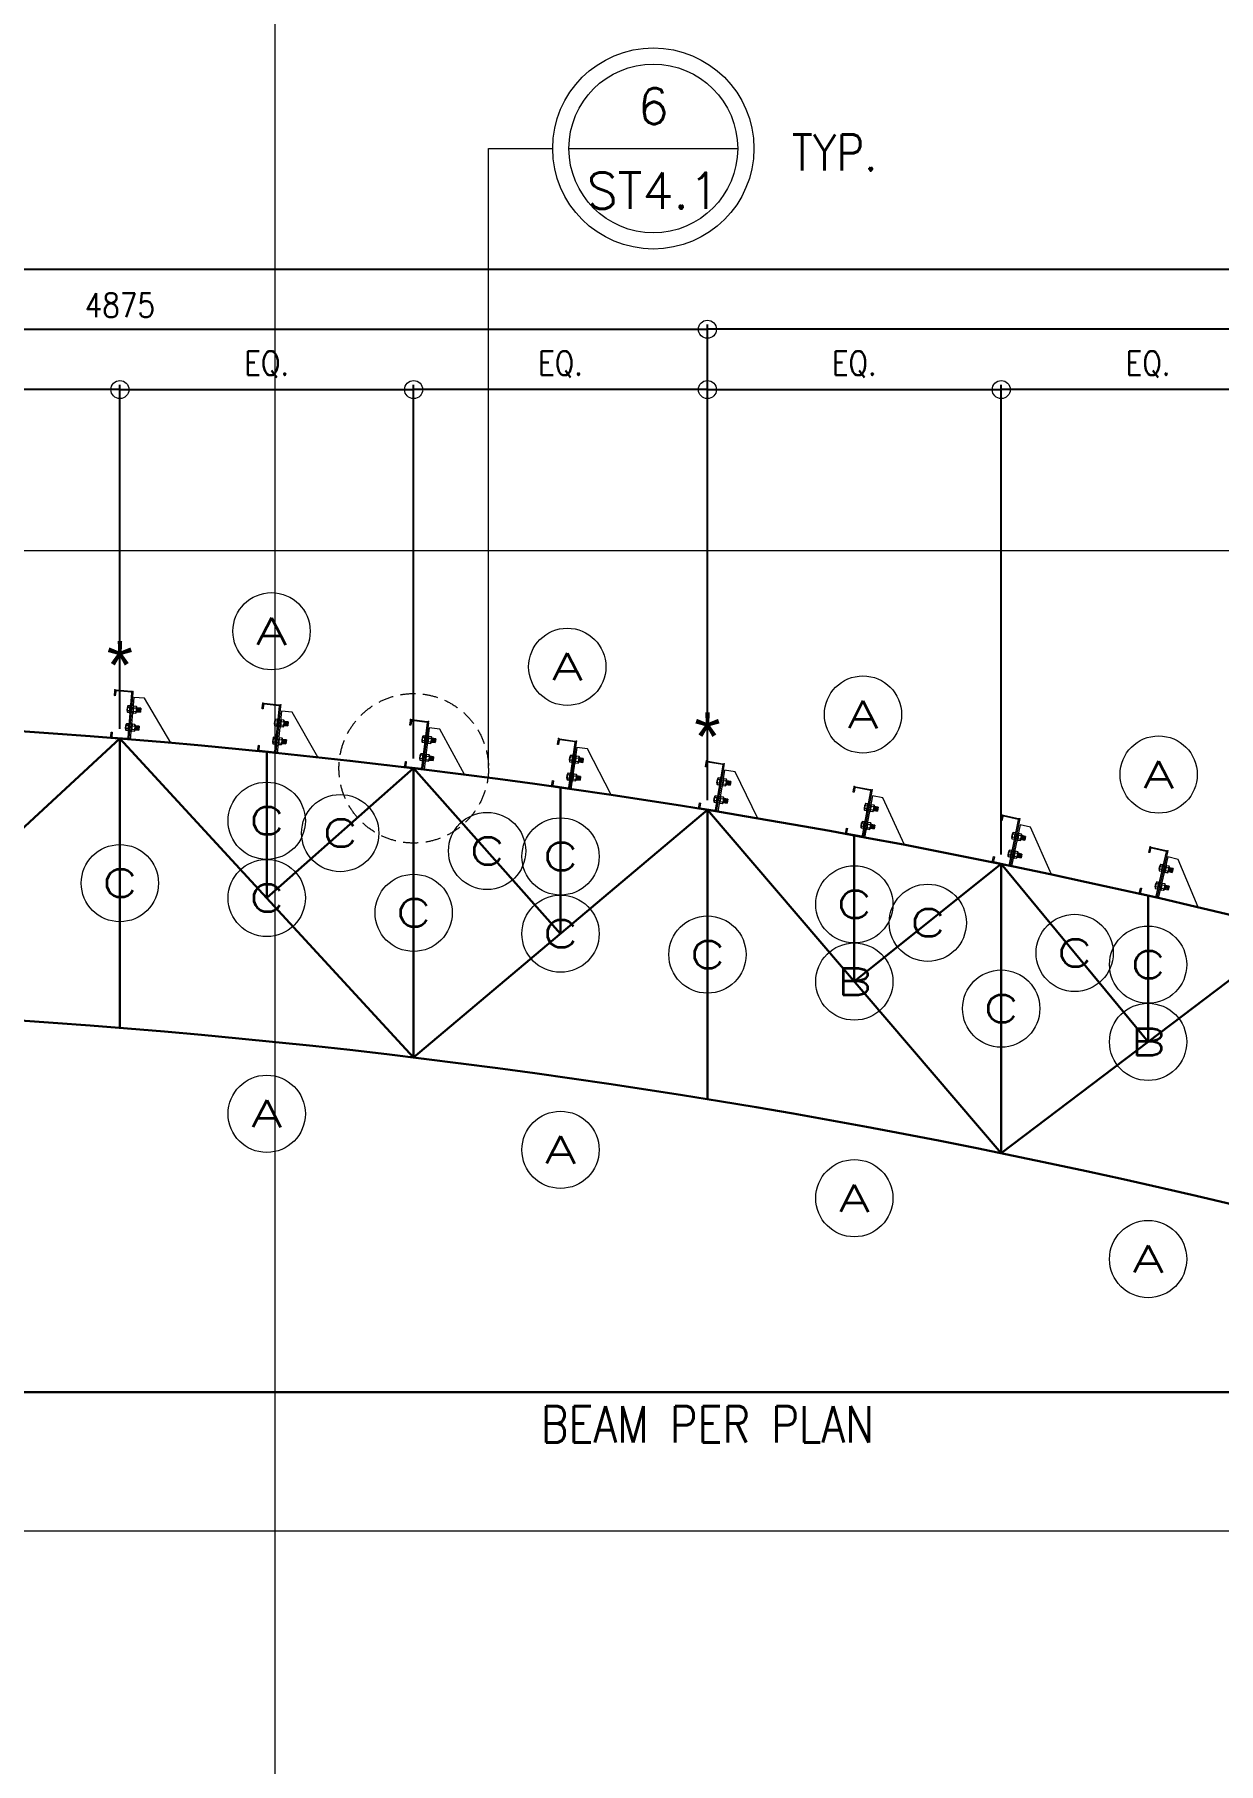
# Model space of a CAD drawing. Header units: millimetres. Extents: x -14320 to 437400, y -59080 to 73710.
# Drawn here: x 86484 to 91395, y 7173 to 14346 of the extents above; entities that cross this region are included whole.
import ezdxf
from ezdxf.enums import TextEntityAlignment as Align

# ---------------------------------------------------------------- set-up
doc = ezdxf.new("R2010")
doc.units = ezdxf.units.MM
doc.header["$LTSCALE"] = 10
doc.header["$MEASUREMENT"] = 0
doc.linetypes.add('HIDDEN', pattern=[0.375, 0.25, -0.125])
doc.linetypes.add('PHANTOM2', pattern=[1.25, 0.625, -0.125, 0.125, -0.125, 0.125, -0.125])
for name, color, linetype, lineweight in [('CEE STEEL PURLINS', 46, 'Continuous', 15), ('HATCH 000', 251, 'Continuous', 5), ('S-ANNO-DIMS', 1, 'Continuous', 5), ('S-ANNO-NPLT', 7, 'Continuous', 9), ('S-Anno-Symb', 143, 'PHANTOM2', 13), ('S-BEAM-IDEN', 2, 'Continuous', 9), ('S-Grid-iden', 52, 'Continuous', 9), ('S_BOLTS', 252, 'Continuous', 9), ('S_STEEL TRUSS', 5, 'Continuous', 30), ('SCHEDULES-TEXT', 4, 'Continuous', 20)]:
    doc.layers.add(name, color=color, linetype=linetype, lineweight=lineweight)
doc.layers.add('GUIDE 001', color=214, linetype='Continuous', lineweight=0, plot=False)
doc.layers.add('S-DETL-GRID', color=62, linetype='Continuous', lineweight=9, plot=False)
doc.styles.add('1', font='simplex.shx', dxfattribs={"width": 0.85, "height": 40})
doc.styles.add('3', font='simplex.shx', dxfattribs={"width": 1.5, "height": 70})
doc.styles.add('ARIAL', font='arial.ttf')
doc.styles.add('ROMANSX', font='ROMANS.shx', dxfattribs={"height": 0.09375})
doc.dimstyles.new('ESCA30', dxfattribs={"dimtxt": 40, "dimasz": 1, "dimexe": 20, "dimexo": 40, "dimgap": 50, "dimtad": 1, "dimdec": 0, "dimrnd": 1, "dimdsep": 46, "dimtxsty": '1', "dimblk1": 'ESCADIM_ARW', "dimblk2": 'ESCADIM_ARW', "dimsah": 1, "dimcen": 50, "dimclrd": 256, "dimclre": 256, "dimclrt": 52, "dimadec": 0, "dimazin": 0, "dimtfac": 1, "dimtdec": 0, "dimtofl": 0, "dimtmove": 0, "dimatfit": 3, "dimldrblk": 'ESCADIM_ARW', "dimfxl": 1, "dimtolj": 1, "dimtzin": 0, "dimarcsym": 0})

# ---------------------------------------------------------------- blocks, each defined once
blk = doc.blocks.new('ESCADIM_ARW')
at = {"color": 9}
blk.add_line((75, 0), (-75, 0), dxfattribs=at)
blk.add_circle((0, 0), 37.5, dxfattribs=at)
blk = doc.blocks.new('*D268')
at = {"layer": 'Defpoints', "color": 0, "ltscale": 80, "transparency": 16777216}
for p in [(94149.8, 13373.3), (74649.8, 12613.3, 0), (94149.8, 12613.3, 0)]:
    blk.add_point(p, dxfattribs=at)
at = {"layer": 'S-ANNO-DIMS', "lineweight": -2, "ltscale": 80, "transparency": 16777216}
for p, q in [((74649.8, 12653.3), (74649.8, 13393.3)), ((74650.8, 13373.3), (94148.8, 13373.3)), ((94149.8, 12653.3), (94149.8, 13393.3))]:
    blk.add_line(p, q, dxfattribs=at)
at = {"layer": 'S-ANNO-DIMS', "lineweight": -2, "ltscale": 80, "transparency": 16777216, "rotation": 180}
blk.add_blockref('ESCADIM_ARW', (74649.8, 13373.3), dxfattribs=at)
at = {"layer": 'S-ANNO-DIMS', "lineweight": -2, "ltscale": 80, "transparency": 16777216}
blk.add_blockref('ESCADIM_ARW', (94149.8, 13373.3), dxfattribs=at)
at = {"layer": 'S-ANNO-DIMS', "color": 52, "ltscale": 80, "transparency": 16777216, "insert": (84399.8, 13499.5), "char_height": 40, "attachment_point": 5, "style": '1'}
blk.add_mtext('\\A1;{\\H2.5x;19500 (16 EQUAL PANELS)}', dxfattribs=at)
blk = doc.blocks.new('*D274')
at = {"layer": 'Defpoints', "color": 0, "ltscale": 80, "transparency": 16777216}
for p in [(89274.8, 13123.3), (94149.8, 12613.3, 0), (89274.8, 11128.9, 0)]:
    blk.add_point(p, dxfattribs=at)
at = {"layer": 'S-ANNO-DIMS', "lineweight": -2, "ltscale": 80, "transparency": 16777216}
for p, q in [((89274.8, 11168.9), (89274.8, 13143.3)), ((94149.8, 12653.3), (94149.8, 13143.3)), ((94148.8, 13123.3), (89275.8, 13123.3))]:
    blk.add_line(p, q, dxfattribs=at)
at = {"layer": 'S-ANNO-DIMS', "lineweight": -2, "ltscale": 80, "transparency": 16777216, "rotation": 180}
blk.add_blockref('ESCADIM_ARW', (89274.8, 13123.3), dxfattribs=at)
at = {"layer": 'S-ANNO-DIMS', "lineweight": -2, "ltscale": 80, "transparency": 16777216}
blk.add_blockref('ESCADIM_ARW', (94149.8, 13123.3), dxfattribs=at)
at = {"layer": 'S-ANNO-DIMS', "color": 52, "ltscale": 80, "transparency": 16777216, "insert": (91712.3, 13223.3), "char_height": 40, "attachment_point": 5, "style": '1'}
blk.add_mtext('\\A1;{\\H2.5x;4875}', dxfattribs=at)
blk = doc.blocks.new('*D275')
at = {"layer": 'Defpoints', "color": 0, "ltscale": 80, "transparency": 16777216}
for p in [(89274.8, 13123.3), (84399.8, 12613.3, 0), (89274.8, 11128.9, 0)]:
    blk.add_point(p, dxfattribs=at)
at = {"layer": 'S-ANNO-DIMS', "lineweight": -2, "ltscale": 80, "transparency": 16777216}
for p, q in [((84399.8, 12653.3), (84399.8, 13143.3)), ((89274.8, 11168.9), (89274.8, 13143.3)), ((84400.8, 13123.3), (89273.8, 13123.3))]:
    blk.add_line(p, q, dxfattribs=at)
at = {"layer": 'S-ANNO-DIMS', "lineweight": -2, "ltscale": 80, "transparency": 16777216, "rotation": 180}
blk.add_blockref('ESCADIM_ARW', (84399.8, 13123.3), dxfattribs=at)
at = {"layer": 'S-ANNO-DIMS', "lineweight": -2, "ltscale": 80, "transparency": 16777216}
blk.add_blockref('ESCADIM_ARW', (89274.8, 13123.3), dxfattribs=at)
at = {"layer": 'S-ANNO-DIMS', "color": 52, "ltscale": 80, "transparency": 16777216, "insert": (86837.3, 13223.3), "char_height": 40, "attachment_point": 5, "style": '1'}
blk.add_mtext('\\A1;{\\H2.5x;4875}', dxfattribs=at)
blk = doc.blocks.new('*D286')
at = {"layer": 'Defpoints', "color": 0, "ltscale": 80, "transparency": 16777216}
for p in [(90493.5, 12873.3), (89274.8, 11128.9, 0), (90493.5, 10904.8, 0)]:
    blk.add_point(p, dxfattribs=at)
at = {"layer": 'S-ANNO-DIMS', "lineweight": -2, "ltscale": 80, "transparency": 16777216}
for p, q in [((89274.8, 11168.9), (89274.8, 12893.3)), ((89275.8, 12873.3), (90492.5, 12873.3)), ((90493.5, 10944.8), (90493.5, 12893.3))]:
    blk.add_line(p, q, dxfattribs=at)
at = {"layer": 'S-ANNO-DIMS', "lineweight": -2, "ltscale": 80, "transparency": 16777216, "rotation": 180}
blk.add_blockref('ESCADIM_ARW', (89274.8, 12873.3), dxfattribs=at)
at = {"layer": 'S-ANNO-DIMS', "lineweight": -2, "ltscale": 80, "transparency": 16777216}
blk.add_blockref('ESCADIM_ARW', (90493.5, 12873.3), dxfattribs=at)
at = {"layer": 'S-ANNO-DIMS', "color": 52, "ltscale": 80, "transparency": 16777216, "insert": (89884.1, 12978.1), "char_height": 40, "attachment_point": 5, "style": '1'}
blk.add_mtext('\\A1;{\\H2.5x;EQ.}', dxfattribs=at)
blk = doc.blocks.new('*D287')
at = {"layer": 'Defpoints', "color": 0, "ltscale": 80, "transparency": 16777216}
for p in [(90493.5, 12873.3), (90493.5, 10904.8, 0), (91712.3, 10628.5, 0)]:
    blk.add_point(p, dxfattribs=at)
at = {"layer": 'S-ANNO-DIMS', "lineweight": -2, "ltscale": 80, "transparency": 16777216}
for p, q in [((90493.5, 10944.8), (90493.5, 12893.3)), ((91711.3, 12873.3), (90494.5, 12873.3)), ((91712.3, 10668.5), (91712.3, 12893.3))]:
    blk.add_line(p, q, dxfattribs=at)
at = {"layer": 'S-ANNO-DIMS', "lineweight": -2, "ltscale": 80, "transparency": 16777216, "rotation": 180}
blk.add_blockref('ESCADIM_ARW', (90493.5, 12873.3), dxfattribs=at)
at = {"layer": 'S-ANNO-DIMS', "lineweight": -2, "ltscale": 80, "transparency": 16777216}
blk.add_blockref('ESCADIM_ARW', (91712.3, 12873.3), dxfattribs=at)
at = {"layer": 'S-ANNO-DIMS', "color": 52, "ltscale": 80, "transparency": 16777216, "insert": (91102.9, 12978.1), "char_height": 40, "attachment_point": 5, "style": '1'}
blk.add_mtext('\\A1;{\\H2.5x;EQ.}', dxfattribs=at)
blk = doc.blocks.new('*D289')
at = {"layer": 'Defpoints', "color": 0, "ltscale": 80, "transparency": 16777216}
for p in [(85618.5, 12873.3), (85618.5, 11498.8, 0), (86837.3, 11425.2, 0)]:
    blk.add_point(p, dxfattribs=at)
at = {"layer": 'S-ANNO-DIMS', "lineweight": -2, "ltscale": 80, "transparency": 16777216}
for p, q in [((85618.5, 11538.8), (85618.5, 12893.3)), ((86836.3, 12873.3), (85619.5, 12873.3)), ((86837.3, 11465.2), (86837.3, 12893.3))]:
    blk.add_line(p, q, dxfattribs=at)
at = {"layer": 'S-ANNO-DIMS', "lineweight": -2, "ltscale": 80, "transparency": 16777216, "rotation": 180}
blk.add_blockref('ESCADIM_ARW', (85618.5, 12873.3), dxfattribs=at)
at = {"layer": 'S-ANNO-DIMS', "lineweight": -2, "ltscale": 80, "transparency": 16777216}
blk.add_blockref('ESCADIM_ARW', (86837.3, 12873.3), dxfattribs=at)
at = {"layer": 'S-ANNO-DIMS', "color": 52, "ltscale": 80, "transparency": 16777216, "insert": (86227.9, 12978.1), "char_height": 40, "attachment_point": 5, "style": '1'}
blk.add_mtext('\\A1;{\\H2.5x;EQ.}', dxfattribs=at)
blk = doc.blocks.new('*D290')
at = {"layer": 'Defpoints', "color": 0, "ltscale": 80, "transparency": 16777216}
for p in [(88056, 12873.3), (88056, 11302.1, 0), (89274.8, 11128.9, 0)]:
    blk.add_point(p, dxfattribs=at)
at = {"layer": 'S-ANNO-DIMS', "lineweight": -2, "ltscale": 80, "transparency": 16777216}
for p, q in [((88056, 11342.1), (88056, 12893.3)), ((89273.8, 12873.3), (88057, 12873.3)), ((89274.8, 11168.9), (89274.8, 12893.3))]:
    blk.add_line(p, q, dxfattribs=at)
at = {"layer": 'S-ANNO-DIMS', "lineweight": -2, "ltscale": 80, "transparency": 16777216, "rotation": 180}
blk.add_blockref('ESCADIM_ARW', (88056, 12873.3), dxfattribs=at)
at = {"layer": 'S-ANNO-DIMS', "lineweight": -2, "ltscale": 80, "transparency": 16777216}
blk.add_blockref('ESCADIM_ARW', (89274.8, 12873.3), dxfattribs=at)
at = {"layer": 'S-ANNO-DIMS', "color": 52, "ltscale": 80, "transparency": 16777216, "insert": (88665.4, 12978.1), "char_height": 40, "attachment_point": 5, "style": '1'}
blk.add_mtext('\\A1;{\\H2.5x;EQ.}', dxfattribs=at)
blk = doc.blocks.new('*D291')
at = {"layer": 'Defpoints', "color": 0, "ltscale": 80, "transparency": 16777216}
for p in [(88056, 12873.3), (86837.3, 11425.2, 0), (88056, 11302.1, 0)]:
    blk.add_point(p, dxfattribs=at)
at = {"layer": 'S-ANNO-DIMS', "lineweight": -2, "ltscale": 80, "transparency": 16777216}
for p, q in [((86837.3, 11465.2), (86837.3, 12893.3)), ((86838.3, 12873.3), (88055, 12873.3)), ((88056, 11342.1), (88056, 12893.3))]:
    blk.add_line(p, q, dxfattribs=at)
at = {"layer": 'S-ANNO-DIMS', "lineweight": -2, "ltscale": 80, "transparency": 16777216, "rotation": 180}
blk.add_blockref('ESCADIM_ARW', (86837.3, 12873.3), dxfattribs=at)
at = {"layer": 'S-ANNO-DIMS', "lineweight": -2, "ltscale": 80, "transparency": 16777216}
blk.add_blockref('ESCADIM_ARW', (88056, 12873.3), dxfattribs=at)
at = {"layer": 'S-ANNO-DIMS', "color": 52, "ltscale": 80, "transparency": 16777216, "insert": (87446.6, 12978.1), "char_height": 40, "attachment_point": 5, "style": '1'}
blk.add_mtext('\\A1;{\\H2.5x;EQ.}', dxfattribs=at)
blk = doc.blocks.new('Grid')
at = {"layer": 'S-Grid-iden', "color": 1, "linetype": 'Continuous'}
blk.add_circle((0, 0), 500, dxfattribs=at)
at = {"layer": 'S-Grid-iden', "style": '3', "width": 1.5}
blk.add_attdef('GRIDTAG', text='', height=350, dxfattribs=at).set_placement((0, 0), align=Align.MIDDLE_CENTER)
blk = doc.blocks.new('EXT', base_point=(6.5784, 3.6597))
for p, q in [((6.5734, 3.6697), (6.5834, 3.6697)), ((6.5734, 3.6697), (6.5734, 3.6597)), ((6.5834, 3.6697), (6.5734, 3.6697)), ((6.5734, 3.6663), (6.5834, 3.6663)), ((6.5734, 3.663), (6.5834, 3.663)), ((6.5734, 3.6597), (6.5834, 3.6597)), ((6.575, 3.668), (6.5818, 3.668)), ((6.575, 3.6647), (6.5818, 3.6647)), ((6.575, 3.6613), (6.5818, 3.6613)), ((6.5834, 3.6597), (6.5834, 3.6697))]:
    blk.add_line(p, q)
blk = doc.blocks.new('BOLT', base_point=(6.579, 3.6798))
for p, q in [((6.571, 3.6847), (6.571, 3.6798)), ((6.575, 3.6847), (6.571, 3.6847)), ((6.575, 3.6858), (6.573, 3.6858)), ((6.575, 3.6798), (6.575, 3.6858)), ((6.575, 3.6858), (6.583, 3.6858)), ((6.575, 3.6847), (6.583, 3.6847)), ((6.585, 3.6858), (6.583, 3.6858)), ((6.583, 3.6798), (6.583, 3.6858)), ((6.587, 3.6847), (6.583, 3.6847)), ((6.587, 3.6798), (6.587, 3.6847))]:
    blk.add_line(p, q)
for centre, radius, start, end in [((6.573, 3.6833), 0.00241, 33.9696, 146.0304), ((6.579, 3.6777), 0.00805, 60.2058, 119.7942), ((6.585, 3.6833), 0.00241, 33.9696, 146.0304)]:
    blk.add_arc(centre, radius, start, end)
blk = doc.blocks.new('NUT20')
for p, q in [((0.0185, 0.0045), (-0.0185, 0.0045)), ((-0.0185, 0.0045), (-0.0185, 0)), ((-0.0185, 0), (0.0185, 0)), ((0.0185, 0), (0.0185, 0.0045))]:
    blk.add_line(p, q)
for name, p, xscale, yscale, zscale in [('BOLT', (0, 0.0045), 2.125, 2.666666666666667, 2.125), ('EXT', (0, 0.0205), 2, 2, 2)]:
    blk.add_blockref(name, p, dxfattribs=dict(xscale=xscale, yscale=yscale, zscale=zscale))
blk = doc.blocks.new('BUBBLE')
at = {"layer": 'S-ANNO-NPLT', "linetype": 'Continuous'}
blk.add_circle((0, 0), 0.2608, dxfattribs=at)
at = {"layer": 'S-Anno-Symb', "color": 0, "linetype": 'Continuous'}
blk.add_line((-0.2188, 0), (0.2188, 0), dxfattribs=at)
blk.add_circle((0, 0), 0.2188, dxfattribs=at)
at = {"layer": 'S-Anno-Symb', "style": 'ROMANSX'}
for tag, p in [('1', (0, 0.1094)), ('S1', (0, -0.1094))]:
    blk.add_attdef(tag, text='', height=0.0937, dxfattribs=at).set_placement(p, align=Align.MIDDLE_CENTER)
at = {"layer": 'S-Anno-Symb', "style": 'ROMANSX', "width": 1.018385, "flags": 8}
blk.add_attdef('LONG', text='', height=0.0937, dxfattribs=at).set_placement((-0.1796, -0.1249), (0.1796, -0.1249), align=Align.FIT)

msp = doc.modelspace()

# ---------------------------------------------------------------- hatches: boundary and pattern name
at = {"layer": 'HATCH 000'}
h = msp.add_hatch(color=33, dxfattribs=at)
edge = h.paths.add_edge_path()
edge.add_line((86814.5, 11603.4), (86816, 11621.4))
edge.add_arc((86821.9, 11620.9), 6, 85.24814, 175.24814, ccw=False)
edge.add_line((86822.4, 11626.9), (86885.2, 11621.6))
edge.add_arc((86884.7, 11615.7), 6, -4.75186, 85.24814, ccw=False)
edge.add_line((86890.7, 11615.2), (86875.1, 11427.7))
edge.add_arc((86869.1, 11428.2), 6, 265.24814, 355.24814, ccw=False)
edge.add_line((86868.6, 11422.2), (86805.8, 11427.4))
edge.add_arc((86806.3, 11433.4), 6, 175.24814, 265.24814, ccw=False)
edge.add_line((86800.4, 11433.9), (86801.8, 11451.8))
edge.add_line((86801.8, 11451.8), (86805.8, 11451.5))
edge.add_line((86805.8, 11451.5), (86804.3, 11433.6))
edge.add_arc((86806.3, 11433.4), 2, 175.24814, 265.24814)
edge.add_line((86806.2, 11431.4), (86869, 11426.2))
edge.add_arc((86869.1, 11428.2), 2, 265.24814, 355.24814)
edge.add_line((86871.1, 11428), (86886.7, 11615.5))
edge.add_arc((86884.7, 11615.7), 2, 355.24814, 445.24814)
edge.add_line((86884.9, 11617.7), (86822.1, 11622.9))
edge.add_arc((86821.9, 11620.9), 2, 85.24814, 175.24814)
edge.add_line((86820, 11621), (86818.5, 11603.1))
edge.add_line((86818.5, 11603.1), (86814.5, 11603.4))
h = msp.add_hatch(color=33, dxfattribs=at)
edge = h.paths.add_edge_path()
edge.add_line((87427.4, 11548.5), (87429.3, 11566.4))
edge.add_arc((87435.3, 11565.8), 6, 84.09213, 174.09213, ccw=False)
edge.add_line((87435.9, 11571.8), (87498.6, 11565.3))
edge.add_arc((87497.9, 11559.3), 6, -5.90787, 84.09213, ccw=False)
edge.add_line((87503.9, 11558.7), (87484.5, 11371.6))
edge.add_arc((87478.6, 11372.2), 6, 264.09213, 354.09213, ccw=False)
edge.add_line((87478, 11366.2), (87415.3, 11372.7))
edge.add_arc((87415.9, 11378.7), 6, 174.09213, 264.09213, ccw=False)
edge.add_line((87409.9, 11379.3), (87411.8, 11397.2))
edge.add_line((87411.8, 11397.2), (87415.7, 11396.8))
edge.add_line((87415.7, 11396.8), (87413.9, 11378.9))
edge.add_arc((87415.9, 11378.7), 2, 174.09213, 264.09213)
edge.add_line((87415.7, 11376.7), (87478.4, 11370.2))
edge.add_arc((87478.6, 11372.2), 2, 264.09213, 354.09213)
edge.add_line((87480.6, 11372), (87499.9, 11559.1))
edge.add_arc((87497.9, 11559.3), 2, 354.09213, 444.09213)
edge.add_line((87498.1, 11561.3), (87435.5, 11567.8))
edge.add_arc((87435.3, 11565.8), 2, 84.09213, 174.09213)
edge.add_line((87433.3, 11566), (87431.4, 11548.1))
edge.add_line((87431.4, 11548.1), (87427.4, 11548.5))
h = msp.add_hatch(color=33, dxfattribs=at)
edge = h.paths.add_edge_path()
edge.add_line((88040.4, 11481.1), (88042.7, 11499))
edge.add_arc((88048.6, 11498.2), 6, 82.93376, 172.93376, ccw=False)
edge.add_line((88049.3, 11504.2), (88111.9, 11496.5))
edge.add_arc((88111.1, 11490.5), 6, -7.06624, 82.93376, ccw=False)
edge.add_line((88117.1, 11489.8), (88093.9, 11303.1))
edge.add_arc((88088, 11303.8), 6, 262.93376, 352.93376, ccw=False)
edge.add_line((88087.2, 11297.8), (88024.7, 11305.6))
edge.add_arc((88025.4, 11311.5), 6, 172.93376, 262.93376, ccw=False)
edge.add_line((88019.5, 11312.3), (88021.7, 11330.1))
edge.add_line((88021.7, 11330.1), (88025.7, 11329.7))
edge.add_line((88025.7, 11329.7), (88023.5, 11311.8))
edge.add_arc((88025.4, 11311.5), 2, 172.93376, 262.93376)
edge.add_line((88025.2, 11309.6), (88087.7, 11301.8))
edge.add_arc((88088, 11303.8), 2, 262.93376, 352.93376)
edge.add_line((88090, 11303.6), (88113.1, 11490.3))
edge.add_arc((88111.1, 11490.5), 2, 352.93376, 442.93376)
edge.add_line((88111.4, 11492.5), (88048.9, 11500.2))
edge.add_arc((88048.6, 11498.2), 2, 82.93376, 172.93376)
edge.add_line((88046.6, 11498.5), (88044.4, 11480.6))
edge.add_line((88044.4, 11480.6), (88040.4, 11481.1))
h = msp.add_hatch(color=33, dxfattribs=at)
edge = h.paths.add_edge_path()
edge.add_line((88653.4, 11401.1), (88656, 11418.9))
edge.add_arc((88662, 11418.1), 6, 81.77254, 171.77254, ccw=False)
edge.add_line((88662.8, 11424), (88725.2, 11415))
edge.add_arc((88724.3, 11409.1), 6, -8.22746, 81.77254, ccw=False)
edge.add_line((88730.3, 11408.2), (88703.3, 11222))
edge.add_arc((88697.4, 11222.9), 6, 261.77254, 351.77254, ccw=False)
edge.add_line((88696.5, 11216.9), (88634.2, 11225.9))
edge.add_arc((88635, 11231.9), 6, 171.77254, 261.77254, ccw=False)
edge.add_line((88629.1, 11232.7), (88631.6, 11250.6))
edge.add_line((88631.6, 11250.6), (88635.6, 11250))
edge.add_line((88635.6, 11250), (88633, 11232.2))
edge.add_arc((88635, 11231.9), 2, 171.77254, 261.77254)
edge.add_line((88634.7, 11229.9), (88697.1, 11220.9))
edge.add_arc((88697.4, 11222.9), 2, 261.77254, 351.77254)
edge.add_line((88699.4, 11222.6), (88726.3, 11408.8))
edge.add_arc((88724.3, 11409.1), 2, 351.77254, 441.77254)
edge.add_line((88724.6, 11411), (88662.2, 11420.1))
edge.add_arc((88662, 11418.1), 2, 81.77254, 171.77254)
edge.add_line((88660, 11418.4), (88657.4, 11400.5))
edge.add_line((88657.4, 11400.5), (88653.4, 11401.1))
h = msp.add_hatch(color=33, dxfattribs=at)
edge = h.paths.add_edge_path()
edge.add_line((89266.5, 11308.4), (89269.4, 11326.2))
edge.add_arc((89275.3, 11325.2), 6, 80.60797, 170.60797, ccw=False)
edge.add_line((89276.3, 11331.1), (89338.5, 11320.9))
edge.add_arc((89337.5, 11314.9), 6, -9.39203, 80.60797, ccw=False)
edge.add_line((89343.4, 11314), (89312.7, 11128.3))
edge.add_arc((89306.8, 11129.3), 6, 260.60797, 350.60797, ccw=False)
edge.add_line((89305.8, 11123.4), (89243.6, 11133.7))
edge.add_arc((89244.6, 11139.6), 6, 170.60797, 260.60797, ccw=False)
edge.add_line((89238.7, 11140.6), (89241.6, 11158.3))
edge.add_line((89241.6, 11158.3), (89245.6, 11157.7))
edge.add_line((89245.6, 11157.7), (89242.6, 11139.9))
edge.add_arc((89244.6, 11139.6), 2, 170.60797, 260.60797)
edge.add_line((89244.3, 11137.6), (89306.4, 11127.4))
edge.add_arc((89306.8, 11129.3), 2, 260.60797, 350.60797)
edge.add_line((89308.8, 11129), (89339.5, 11314.6))
edge.add_arc((89337.5, 11314.9), 2, 350.60797, 440.60797)
edge.add_line((89337.8, 11316.9), (89275.7, 11327.2))
edge.add_arc((89275.3, 11325.2), 2, 80.60797, 170.60797)
edge.add_line((89273.3, 11325.5), (89270.4, 11307.8))
edge.add_line((89270.4, 11307.8), (89266.5, 11308.4))
h = msp.add_hatch(color=33, dxfattribs=at)
edge = h.paths.add_edge_path()
edge.add_line((89879.5, 11202.9), (89882.8, 11220.6))
edge.add_arc((89888.7, 11219.5), 6, 79.43953, 169.43953, ccw=False)
edge.add_line((89889.8, 11225.4), (89951.7, 11213.9))
edge.add_arc((89950.6, 11208), 6, -10.56047, 79.43953, ccw=False)
edge.add_line((89956.5, 11206.9), (89922.1, 11021.9))
edge.add_arc((89916.2, 11023), 6, 259.43953, 349.43953, ccw=False)
edge.add_line((89915.1, 11017.1), (89853.1, 11028.7))
edge.add_arc((89854.2, 11034.6), 6, 169.43953, 259.43953, ccw=False)
edge.add_line((89848.3, 11035.7), (89851.6, 11053.4))
edge.add_line((89851.6, 11053.4), (89855.5, 11052.6))
edge.add_line((89855.5, 11052.6), (89852.2, 11035))
edge.add_arc((89854.2, 11034.6), 2, 169.43953, 259.43953)
edge.add_line((89853.8, 11032.6), (89915.8, 11021.1))
edge.add_arc((89916.2, 11023), 2, 259.43953, 349.43953)
edge.add_line((89918.1, 11022.7), (89952.6, 11207.6))
edge.add_arc((89950.6, 11208), 2, 349.43953, 439.43953)
edge.add_line((89951, 11209.9), (89889.1, 11221.5))
edge.add_arc((89888.7, 11219.5), 2, 79.43953, 169.43953)
edge.add_line((89886.7, 11219.9), (89883.4, 11202.2))
edge.add_line((89883.4, 11202.2), (89879.5, 11202.9))
h = msp.add_hatch(color=33, dxfattribs=at)
edge = h.paths.add_edge_path()
edge.add_line((90492.6, 11084.5), (90496.2, 11102.1))
edge.add_arc((90502.1, 11100.9), 6, 78.26669, 168.26669, ccw=False)
edge.add_line((90503.3, 11106.8), (90565, 11094))
edge.add_arc((90563.8, 11088.1), 6, -11.73331, 78.26669, ccw=False)
edge.add_line((90569.7, 11086.9), (90531.4, 10902.7))
edge.add_arc((90525.5, 10903.9), 6, 258.26669, 348.26669, ccw=False)
edge.add_line((90524.3, 10898), (90462.6, 10910.8))
edge.add_arc((90463.8, 10916.7), 6, 168.26669, 258.26669, ccw=False)
edge.add_line((90457.9, 10917.9), (90461.6, 10935.5))
edge.add_line((90461.6, 10935.5), (90465.5, 10934.7))
edge.add_line((90465.5, 10934.7), (90461.9, 10917.1))
edge.add_arc((90463.8, 10916.7), 2, 168.26669, 258.26669)
edge.add_line((90463.4, 10914.7), (90525.1, 10901.9))
edge.add_arc((90525.5, 10903.9), 2, 258.26669, 348.26669)
edge.add_line((90527.5, 10903.5), (90565.7, 11087.7))
edge.add_arc((90563.8, 11088.1), 2, 348.26669, 438.26669)
edge.add_line((90564.2, 11090), (90502.5, 11102.8))
edge.add_arc((90502.1, 11100.9), 2, 78.26669, 168.26669)
edge.add_line((90500.1, 11101.3), (90496.5, 11083.7))
edge.add_line((90496.5, 11083.7), (90492.6, 11084.5))
h = msp.add_hatch(color=33, dxfattribs=at)
edge = h.paths.add_edge_path()
edge.add_line((91105.6, 10952.9), (91109.6, 10970.5))
edge.add_arc((91115.5, 10969.1), 6, 77.0889, 167.0889, ccw=False)
edge.add_line((91116.8, 10975), (91178.2, 10960.9))
edge.add_arc((91176.9, 10955.1), 6, -12.9111, 77.0889, ccw=False)
edge.add_line((91182.8, 10953.7), (91140.7, 10770.3))
edge.add_arc((91134.9, 10771.7), 6, 257.0889, 347.0889, ccw=False)
edge.add_line((91133.5, 10765.8), (91072.1, 10779.9))
edge.add_arc((91073.4, 10785.8), 6, 167.0889, 257.0889, ccw=False)
edge.add_line((91067.6, 10787.1), (91071.6, 10804.7))
edge.add_line((91071.6, 10804.7), (91075.5, 10803.8))
edge.add_line((91075.5, 10803.8), (91071.5, 10786.2))
edge.add_arc((91073.4, 10785.8), 2, 167.0889, 257.0889)
edge.add_line((91073, 10783.8), (91134.4, 10769.7))
edge.add_arc((91134.9, 10771.7), 2, 257.0889, 347.0889)
edge.add_line((91136.8, 10771.2), (91178.9, 10954.6))
edge.add_arc((91176.9, 10955.1), 2, 347.0889, 437.0889)
edge.add_line((91177.3, 10957), (91115.9, 10971.1))
edge.add_arc((91115.5, 10969.1), 2, 77.0889, 167.0889)
edge.add_line((91113.5, 10969.6), (91109.5, 10952))
edge.add_line((91109.5, 10952), (91105.6, 10952.9))

# ---------------------------------------------------------------- linework, layer by layer
at = {"layer": 'CEE STEEL PURLINS', "elevation": 0}
for points in [[(86814.5, 11603.4), (86816, 11621.4, -0.414214), (86822.4, 11626.9), (86885.2, 11621.6, -0.414214), (86890.7, 11615.2), (86875.1, 11427.7, -0.414214), (86868.6, 11422.2), (86805.8, 11427.4, -0.414214), (86800.4, 11433.9), (86801.8, 11451.8), (86805.8, 11451.5), (86804.3, 11433.6, 0.414214), (86806.2, 11431.4), (86869, 11426.2, 0.414214), (86871.1, 11428), (86886.7, 11615.5, 0.414214), (86884.9, 11617.7), (86822.1, 11622.9, 0.414214), (86820, 11621), (86818.5, 11603.1), (86814.5, 11603.4)], [(87427.4, 11548.5), (87429.3, 11566.4, -0.414214), (87435.9, 11571.8), (87498.6, 11565.3, -0.414214), (87503.9, 11558.7), (87484.5, 11371.6, -0.414214), (87478, 11366.2), (87415.3, 11372.7, -0.414214), (87409.9, 11379.3), (87411.8, 11397.2), (87415.7, 11396.8), (87413.9, 11378.9, 0.414214), (87415.7, 11376.7), (87478.4, 11370.2, 0.414214), (87480.6, 11372), (87499.9, 11559.1, 0.414214), (87498.1, 11561.3), (87435.5, 11567.8, 0.414214), (87433.3, 11566), (87431.4, 11548.1), (87427.4, 11548.5)], [(88040.4, 11481.1), (88042.7, 11499, -0.414214), (88049.3, 11504.2), (88111.9, 11496.5, -0.414214), (88117.1, 11489.8), (88093.9, 11303.1, -0.414214), (88087.2, 11297.8), (88024.7, 11305.6, -0.414214), (88019.5, 11312.3), (88021.7, 11330.1), (88025.7, 11329.7), (88023.5, 11311.8, 0.414214), (88025.2, 11309.6), (88087.7, 11301.8, 0.414214), (88090, 11303.6), (88113.1, 11490.3, 0.414214), (88111.4, 11492.5), (88048.9, 11500.2, 0.414214), (88046.6, 11498.5), (88044.4, 11480.6), (88040.4, 11481.1)], [(88653.4, 11401.1), (88656, 11418.9, -0.414214), (88662.8, 11424), (88725.2, 11415, -0.414214), (88730.3, 11408.2), (88703.3, 11222, -0.414214), (88696.5, 11216.9), (88634.2, 11225.9, -0.414214), (88629.1, 11232.7), (88631.6, 11250.6), (88635.6, 11250), (88633, 11232.2, 0.414214), (88634.7, 11229.9), (88697.1, 11220.9, 0.414214), (88699.4, 11222.6), (88726.3, 11408.8, 0.414214), (88724.6, 11411), (88662.2, 11420.1, 0.414214), (88660, 11418.4), (88657.4, 11400.5), (88653.4, 11401.1)], [(89266.5, 11308.4), (89269.4, 11326.2, -0.414214), (89276.3, 11331.1), (89338.5, 11320.9, -0.414214), (89343.4, 11314), (89312.7, 11128.3, -0.414214), (89305.8, 11123.4), (89243.6, 11133.7, -0.414214), (89238.7, 11140.6), (89241.6, 11158.3), (89245.6, 11157.7), (89242.6, 11139.9, 0.414214), (89244.3, 11137.6), (89306.4, 11127.4, 0.414214), (89308.8, 11129), (89339.5, 11314.6, 0.414214), (89337.8, 11316.9), (89275.7, 11327.2, 0.414214), (89273.3, 11325.5), (89270.4, 11307.8), (89266.5, 11308.4)], [(89879.5, 11202.9), (89882.8, 11220.6, -0.414214), (89889.8, 11225.4), (89951.7, 11213.9, -0.414214), (89956.5, 11206.9), (89922.1, 11021.9, -0.414214), (89915.1, 11017.1), (89853.1, 11028.7, -0.414214), (89848.3, 11035.7), (89851.6, 11053.4), (89855.5, 11052.6), (89852.2, 11035, 0.414214), (89853.8, 11032.6), (89915.8, 11021.1, 0.414214), (89918.1, 11022.7), (89952.6, 11207.6, 0.414214), (89951, 11209.9), (89889.1, 11221.5, 0.414214), (89886.7, 11219.9), (89883.4, 11202.2), (89879.5, 11202.9)], [(90492.6, 11084.5), (90496.2, 11102.1, -0.414214), (90503.3, 11106.8), (90565, 11094, -0.414214), (90569.7, 11086.9), (90531.4, 10902.7, -0.414214), (90524.3, 10898), (90462.6, 10910.8, -0.414214), (90457.9, 10917.9), (90461.6, 10935.5), (90465.5, 10934.7), (90461.9, 10917.1, 0.414214), (90463.4, 10914.7), (90525.1, 10901.9, 0.414214), (90527.5, 10903.5), (90565.7, 11087.7, 0.414214), (90564.2, 11090), (90502.5, 11102.8, 0.414214), (90500.1, 11101.3), (90496.5, 11083.7), (90492.6, 11084.5)], [(91105.6, 10952.9), (91109.6, 10970.5, -0.414214), (91116.8, 10975), (91178.2, 10960.9, -0.414214), (91182.8, 10953.7), (91140.7, 10770.3, -0.414214), (91133.5, 10765.8), (91072.1, 10779.9, -0.414214), (91067.6, 10787.1), (91071.6, 10804.7), (91075.5, 10803.8), (91071.5, 10786.2, 0.414214), (91073, 10783.8), (91134.4, 10769.7, 0.414214), (91136.8, 10771.2), (91178.9, 10954.6, 0.414214), (91177.3, 10957), (91115.9, 10971.1, 0.414214), (91113.5, 10969.6), (91109.5, 10952), (91105.6, 10952.9)]]:
    msp.add_lwpolyline(points, format="xyb", dxfattribs=at)
at = {"layer": 'GUIDE 001'}
for p in [(86816.5, 11627.4, 0), (86891.2, 11621.1, 0), (87429.9, 11572.4, 0), (87504.5, 11564.7, 0), (88043.4, 11504.9, 0), (88117.8, 11495.7, 0), (86799.9, 11427.9, 0), (86874.6, 11421.7, 0), (88656.9, 11424.9, 0), (88731.1, 11414.1, 0), (87483.9, 11365.6, 0), (88018.7, 11306.3, 0), (88093.2, 11297.1, 0), (89270.4, 11332.1, 0), (89344.4, 11319.9, 0), (88702.5, 11216.1, 0), (89883.9, 11226.5, 0), (89957.6, 11212.8, 0), (89237.7, 11134.7, 0), (89311.7, 11122.4, 0), (90497.4, 11108, 0), (90570.9, 11092.7, 0), (89921, 11016, 0), (91111, 10976.3, 0), (90456.7, 10912, 0), (91184.1, 10959.6, 0), (90530.2, 10896.8, 0), (91139.4, 10764.5, 0)]:
    msp.add_point(p, dxfattribs=at)
at = {"layer": 'S-Anno-Symb', "color": 1, "linetype": 'HIDDEN', "ltscale": 25}
msp.add_circle((88056.4, 11301.7, 0), 310.2, dxfattribs=at)
at = {"layer": 'S-BEAM-IDEN', "color": 1, "elevation": 0}
msp.add_lwpolyline([(88366.6, 11301.7), (88366.6, 13873.6), (88633.1, 13873.6)], dxfattribs=at)
at = {"layer": 'S-BEAM-IDEN', "elevation": 0}
for points in [[(86880.6, 11421.3), (87049, 11407.4), (86939, 11592.1), (86895.1, 11595.7)], [(87489.9, 11365.1), (87658, 11347.8), (87551.7, 11534.7), (87507.9, 11539.2)], [(88099.2, 11296.5), (88266.9, 11275.8), (88164.4, 11464.8), (88120.7, 11470.2)], [(88708.4, 11215.4), (88875.7, 11191.2), (88777, 11382.3), (88733.5, 11388.5)], [(89317.6, 11121.6), (89484.4, 11094), (89389.6, 11287.1), (89346.2, 11294.2)], [(89926.9, 11015.1), (90093, 10984.1), (90002.2, 11179.1), (89958.9, 11187.1)], [(90536.1, 10895.7), (90701.5, 10861.4), (90614.7, 11058.1), (90571.7, 11067)], [(91145.2, 10763.3), (91310, 10725.6), (91227.2, 10924), (91184.4, 10933.9)]]:
    msp.add_lwpolyline(points, close=True, dxfattribs=at)
at = {"layer": 'S-DETL-GRID'}
for p, q in [((87480, 20340), (87480, 0)), ((102060, 12204), (72900, 12204)), ((102060, 8136), (72900, 8136))]:
    msp.add_line(p, q, dxfattribs=at)
at = {"layer": 'S_BOLTS'}
for p, q in [((86878.6, 11561.8, 0), (86876.2, 11532.3, 0)), ((86882.2, 11561.5, 0), (86878.6, 11561.8, 0)), ((86879.8, 11532, 0), (86882.2, 11561.5, 0)), ((86872.4, 11487, 0), (86870, 11457.5, 0)), ((86872.4, 11487, 0), (86876, 11486.7, 0)), ((86873.6, 11457.3, 0), (86876, 11486.7, 0)), ((86876.2, 11532.3, 0), (86879.8, 11532, 0)), ((87490.8, 11505.6, 0), (87487.7, 11476.1, 0)), ((87494.3, 11505.2, 0), (87490.8, 11505.6, 0)), ((87491.3, 11475.8, 0), (87494.3, 11505.2, 0)), ((86870, 11457.5, 0), (86873.6, 11457.3, 0)), ((87483, 11431, 0), (87480, 11401.6, 0)), ((87483, 11431, 0), (87486.6, 11430.6, 0)), ((87483.6, 11401.2, 0), (87486.6, 11430.6, 0)), ((87487.7, 11476.1, 0), (87491.3, 11475.8, 0)), ((88102.9, 11436.9, 0), (88099.2, 11407.5, 0)), ((88099.2, 11407.5, 0), (88102.8, 11407.1, 0)), ((88102.8, 11407.1, 0), (88106.4, 11436.5, 0)), ((88106.4, 11436.5, 0), (88102.9, 11436.9, 0)), ((87480, 11401.6, 0), (87483.6, 11401.2, 0)), ((88093.6, 11362.5, 0), (88090, 11333.1, 0)), ((88093.6, 11362.5, 0), (88097.2, 11362, 0)), ((88093.6, 11332.7, 0), (88097.2, 11362, 0)), ((88715, 11355.7, 0), (88710.7, 11326.4, 0)), ((88714.3, 11325.8, 0), (88718.5, 11355.1, 0)), ((88718.5, 11355.1, 0), (88715, 11355.7, 0)), ((88090, 11333.1, 0), (88093.6, 11332.7, 0)), ((88704.2, 11281.4, 0), (88700, 11252.1, 0)), ((88703.6, 11251.6, 0), (88707.8, 11280.9, 0)), ((88704.2, 11281.4, 0), (88707.8, 11280.9, 0)), ((88710.7, 11326.4, 0), (88714.3, 11325.8, 0)), ((89327.1, 11261.7, 0), (89322.2, 11232.5, 0)), ((89330.6, 11261.1, 0), (89327.1, 11261.7, 0)), ((88700, 11252.1, 0), (88703.6, 11251.6, 0)), ((89322.2, 11232.5, 0), (89325.8, 11231.9, 0)), ((89325.8, 11231.9, 0), (89330.6, 11261.1, 0)), ((89314.8, 11187.7, 0), (89310, 11158.5, 0)), ((89310, 11158.5, 0), (89313.5, 11157.9, 0)), ((89313.5, 11157.9, 0), (89318.4, 11187.1, 0)), ((89314.8, 11187.7, 0), (89318.4, 11187.1, 0)), ((89939.1, 11155, 0), (89933.7, 11125.9, 0)), ((89933.7, 11125.9, 0), (89937.2, 11125.2, 0)), ((89937.2, 11125.2, 0), (89942.7, 11154.3, 0)), ((89942.7, 11154.3, 0), (89939.1, 11155, 0)), ((89925.4, 11081.3, 0), (89920, 11052.2, 0)), ((89920, 11052.2, 0), (89923.5, 11051.5, 0)), ((89923.5, 11051.5, 0), (89928.9, 11080.6, 0)), ((89925.4, 11081.3, 0), (89928.9, 11080.6, 0)), ((90551.2, 11035.3, 0), (90545.2, 11006.4, 0)), ((90545.2, 11006.4, 0), (90548.7, 11005.6, 0)), ((90548.7, 11005.6, 0), (90554.7, 11034.6, 0)), ((90554.7, 11034.6, 0), (90551.2, 11035.3, 0)), ((90535.9, 10961.9, 0), (90529.9, 10932.9, 0)), ((90529.9, 10932.9, 0), (90533.4, 10932.2, 0)), ((90533.4, 10932.2, 0), (90539.5, 10961.2, 0)), ((90535.9, 10961.9, 0), (90539.5, 10961.2, 0)), ((91163.2, 10902.6, 0), (91156.6, 10873.7, 0)), ((91156.6, 10873.7, 0), (91160.1, 10872.9, 0)), ((91160.1, 10872.9, 0), (91166.7, 10901.8, 0)), ((91166.7, 10901.8, 0), (91163.2, 10902.6, 0)), ((91146.5, 10829.5, 0), (91139.9, 10800.6, 0)), ((91139.9, 10800.6, 0), (91143.4, 10799.8, 0)), ((91143.4, 10799.8, 0), (91150, 10828.7, 0)), ((91146.5, 10829.5, 0), (91150, 10828.7, 0))]:
    msp.add_line(p, q, dxfattribs=at)
at = {"layer": 'S_STEEL TRUSS'}
for p, q in [((86837.3, 10225.2), (86837.3, 11425.2)), ((88056, 10102.1), (88056, 11302.1)), ((89274.8, 11128.9, 0), (89274.8, 9928.9, 0)), ((90493.5, 10904.8), (90493.5, 9704.8)), ((84449.8, 8713.3), (94099.8, 8713.3))]:
    msp.add_line(p, q, dxfattribs=at)
at = {"layer": 'S_STEEL TRUSS', "elevation": 0}
for points in [[(74649.8, 9913.3), (75868.5, 9098.7), (77087.3, 10628.5), (78306, 9704.8), (79524.8, 11128.9), (80743.5, 10102.1), (81962.3, 11425.2), (83181, 10298.8), (84399.8, 11523.3), (85618.5, 10298.8), (86837.3, 11425.2), (88056, 10102.1), (89274.8, 11128.9), (90493.5, 9704.8), (91712.3, 10628.5), (92931, 9098.7), (94149.8, 9913.3)], [(87446.6, 11369.9), (87446.6, 10763.7), (88056, 11302.1), (88665.4, 10615.5), (88665.4, 11221.8)], [(89884.1, 11023.3), (89884.1, 10416.9), (90493.5, 10904.8), (91102.9, 10166.7), (91102.9, 10773.3)]]:
    msp.add_lwpolyline(points, dxfattribs=at)
at = {"layer": 'S_STEEL TRUSS'}
for centre in [(84399.8, -18804.2, 0), (84399.8, -20004.2, 0)]:
    msp.add_arc(centre, 30327.5, 71.24693, 108.75307, dxfattribs=at)

# ---------------------------------------------------------------- block references
at = {"layer": 'S-Anno-Symb', "linetype": 'Continuous', "xscale": 1600.000000000014, "yscale": 1600.000000000014, "zscale": 1600.000000000014}
msp.add_blockref('BUBBLE', (89050.3, 13873.6, 0), dxfattribs=at).add_auto_attribs({'1': '6', 'S1': 'ST4.1'})
at = {"layer": 'S-Grid-iden', "xscale": 0.3203883495176713, "yscale": 0.3203883495176713, "zscale": 0.3203883495176713}
for p, values in [((87466.5, 11870.4, 0), {'GRIDTAG': 'A'}), ((88693.3, 11722.9, 0), {'GRIDTAG': 'A'}), ((89920, 11525, 0), {'GRIDTAG': 'A'}), ((91146.7, 11275.9, 0), {'GRIDTAG': 'A'}), ((87446.6, 11084, 0), {'GRIDTAG': 'C'}), ((87751.3, 11032.9, 0), {'GRIDTAG': 'C'}), ((88360.7, 10958.8, 0), {'GRIDTAG': 'C'}), ((88665.4, 10935.9), {'GRIDTAG': 'C'}), ((86837.3, 10825.2), {'GRIDTAG': 'C'}), ((87446.6, 10763.7, 0), {'GRIDTAG': 'C'}), ((88056, 10702.1), {'GRIDTAG': 'C'}), ((89884.1, 10737.3), {'GRIDTAG': 'C'}), ((88665.4, 10615.5), {'GRIDTAG': 'C'}), ((90188.8, 10660.8, 0), {'GRIDTAG': 'C'}), ((89274.8, 10528.9, 0), {'GRIDTAG': 'C'}), ((90798.2, 10535.7, 0), {'GRIDTAG': 'C'}), ((91102.9, 10487.1, 0), {'GRIDTAG': 'C'}), ((89884.1, 10416.9), {'GRIDTAG': 'B'}), ((90493.5, 10304.8), {'GRIDTAG': 'C'}), ((91102.9, 10166.7, 0), {'GRIDTAG': 'B'}), ((87446.6, 9868.3), {'GRIDTAG': 'A'}), ((88665.4, 9718.8), {'GRIDTAG': 'A'}), ((89884.1, 9518.2), {'GRIDTAG': 'A'}), ((91102.9, 9265.6, 0), {'GRIDTAG': 'A'})]:
    msp.add_blockref('Grid', p, dxfattribs=at).add_auto_attribs(values)
at = {"layer": 'S_BOLTS', "extrusion": (0, 0, -1), "xscale": -1700.00000000008, "yscale": 1600.000000001125, "zscale": -1700.00000000008}
for p, rotation in [((-86877.4, 11547, 0), 274.7626787339823), ((-86871.2, 11472.3, 0), 274.7626787339823), ((-87489.2, 11490.9, 0), 275.9186860700793), ((-87481.5, 11416.3, 0), 275.9186860700793), ((-88101.1, 11422.2, 0), 277.0770537746561), ((-88091.8, 11347.8, 0), 277.0770537746561), ((-88712.9, 11341, 0), 278.2382731005345), ((-88702.1, 11266.8, 0), 278.2382731005345), ((-89324.6, 11247.1, 0), 279.4028460893478), ((-89312.4, 11173.1, 0), 279.4028460893478), ((-89936.4, 11140.4, 0), 280.5712876520243), ((-89922.7, 11066.7, 0), 280.5712876520243), ((-90548.2, 11020.8, 0), 281.7441277903673), ((-90532.9, 10947.4, 0), 281.7441277903673), ((-91159.9, 10888.2, 0), 282.9219139879081), ((-91143.2, 10815.1, 0), 282.9219139879081)]:
    msp.add_blockref('BOLT', p, dxfattribs=dict(at, rotation=rotation))
at = {"layer": 'S_BOLTS', "color": 2}
for p, xscale, yscale, zscale, rotation in [((86891, 11545.9, 0), 800.0000000000377, 800.0000000000377, 800.0000000000377, 265.2373212660179), ((86884.7, 11471.2, 0), 800.0000000000377, 800.0000000000377, 800.0000000000377, 265.2373212660179), ((87502.8, 11489.5, 0), 800.0000000000375, 800.0000000000375, 800.0000000000375, 264.0813139299208), ((87495, 11414.9, 0), 800.0000000000375, 800.0000000000375, 800.0000000000375, 264.0813139299208), ((88114.5, 11420.6, 0), 800.0000000000376, 800.0000000000376, 800.0000000000376, 262.9229462253441), ((88105.3, 11346.1, 0), 800.0000000000376, 800.0000000000376, 800.0000000000376, 262.9229462253441), ((88726.3, 11339.1, 0), 800.0000000000377, 800.0000000000377, 800.0000000000377, 261.7617268994657), ((88715.6, 11264.8, 0), 800.0000000000377, 800.0000000000377, 800.0000000000377, 261.7617268994657), ((89338.1, 11244.9, 0), 800.0000000000375, 800.0000000000375, 800.0000000000375, 260.5971539106524), ((89325.8, 11170.9, 0), 800.0000000000375, 800.0000000000375, 800.0000000000375, 260.5971539106524), ((89949.8, 11138, 0), 800.0000000000375, 800.0000000000375, 800.0000000000375, 259.4287123479759), ((89936, 11064.2, 0), 800.0000000000375, 800.0000000000375, 800.0000000000375, 259.4287123479759), ((90561.5, 11018.1, 0), 800.0000000000375, 800.0000000000375, 800.0000000000375, 258.2558722096329), ((90546.2, 10944.7, 0), 800.0000000000375, 800.0000000000375, 800.0000000000375, 258.2558722096329), ((91173.2, 10885.1, 0), 800.0000000000375, 800.0000000000375, 800.0000000000375, 257.078086012092), ((91156.4, 10812, 0), 800.0000000000375, 800.0000000000375, 800.0000000000375, 257.078086012092)]:
    msp.add_blockref('NUT20', p, dxfattribs=dict(at, xscale=xscale, yscale=yscale, zscale=zscale, rotation=rotation))

# ---------------------------------------------------------------- texts
at = {"layer": 'S-ANNO-DIMS', "color": 52, "ltscale": 80, "char_height": 60, "attachment_point": 5, "style": '1'}
for s, insert in [('\\A1;{\\H2.5x;TYP.}', (89801.9, 13857, 0)), ('\\A1;{\\H2.5x;BEAM PER PLAN}', (89274.8, 8580.2, 0))]:
    msp.add_mtext(s, dxfattribs=dict(at, insert=insert))
at = {"layer": 'SCHEDULES-TEXT', "color": 1, "char_height": 200, "width": 6229.431, "attachment_point": 5, "style": 'ARIAL'}
for insert in [(86837.3, 11730.3, 0), (89274.8, 11434, 0)]:
    msp.add_mtext('*', dxfattribs=dict(at, insert=insert))

# ---------------------------------------------------------------- dimensions: what is measured, and where the dimension line sits
at = {"layer": 'S-ANNO-DIMS', "ltscale": 80}
for base, p1, p2, text, picture, middle in [((94149.8, 13373.3, 0), (74649.8, 12613.3), (94149.8, 12613.3), '{\\H2.5x;<> (16 EQUAL PANELS)}', '*D268', (84399.8, 13499.5, 0)), ((89274.8, 13123.3, 0), (84399.8, 12613.3, 0), (89274.8, 11128.9, 0), '{\\H2.5x;<>}', '*D275', (86837.3, 13223.3, 0)), ((88056, 12873.3, 0), (86837.3, 11425.2), (88056, 11302.1), '{\\H2.5x;EQ.}', '*D291', (87446.6, 12978.1, 0)), ((90493.5, 12873.3, 0), (89274.8, 11128.9, 0), (90493.5, 10904.8), '{\\H2.5x;EQ.}', '*D286', (89884.1, 12978.1, 0))]:
    dim = msp.add_linear_dim(base=base, p1=p1, p2=p2, text=text, dimstyle='ESCA30', dxfattribs=at)
    dim.commit()
    dim.dimension.update_dxf_attribs({"geometry": picture, "text_midpoint": middle})
for base, p1, p2, text, picture, middle in [((89274.8, 13123.3, 0), (94149.8, 12613.3), (89274.8, 11128.9, 0), '{\\H2.5x;<>}', '*D274', (91712.3, 13223.3, 0)), ((85618.5, 12873.3, 0), (86837.3, 11425.2), (85618.5, 11498.8), '{\\H2.5x;EQ.}', '*D289', (86227.9, 12978.1, 0)), ((88056, 12873.3, 0), (89274.8, 11128.9, 0), (88056, 11302.1), '{\\H2.5x;EQ.}', '*D290', (88665.4, 12978.1, 0)), ((90493.5, 12873.3, 0), (91712.3, 10628.5), (90493.5, 10904.8), '{\\H2.5x;EQ.}', '*D287', (91102.9, 12978.1, 0))]:
    dim = msp.add_linear_dim(base=base, p1=p1, p2=p2, angle=180, text=text, dimstyle='ESCA30', dxfattribs=at)
    dim.commit()
    dim.dimension.update_dxf_attribs({"geometry": picture, "text_midpoint": middle})

doc.saveas('drawing.dxf')
